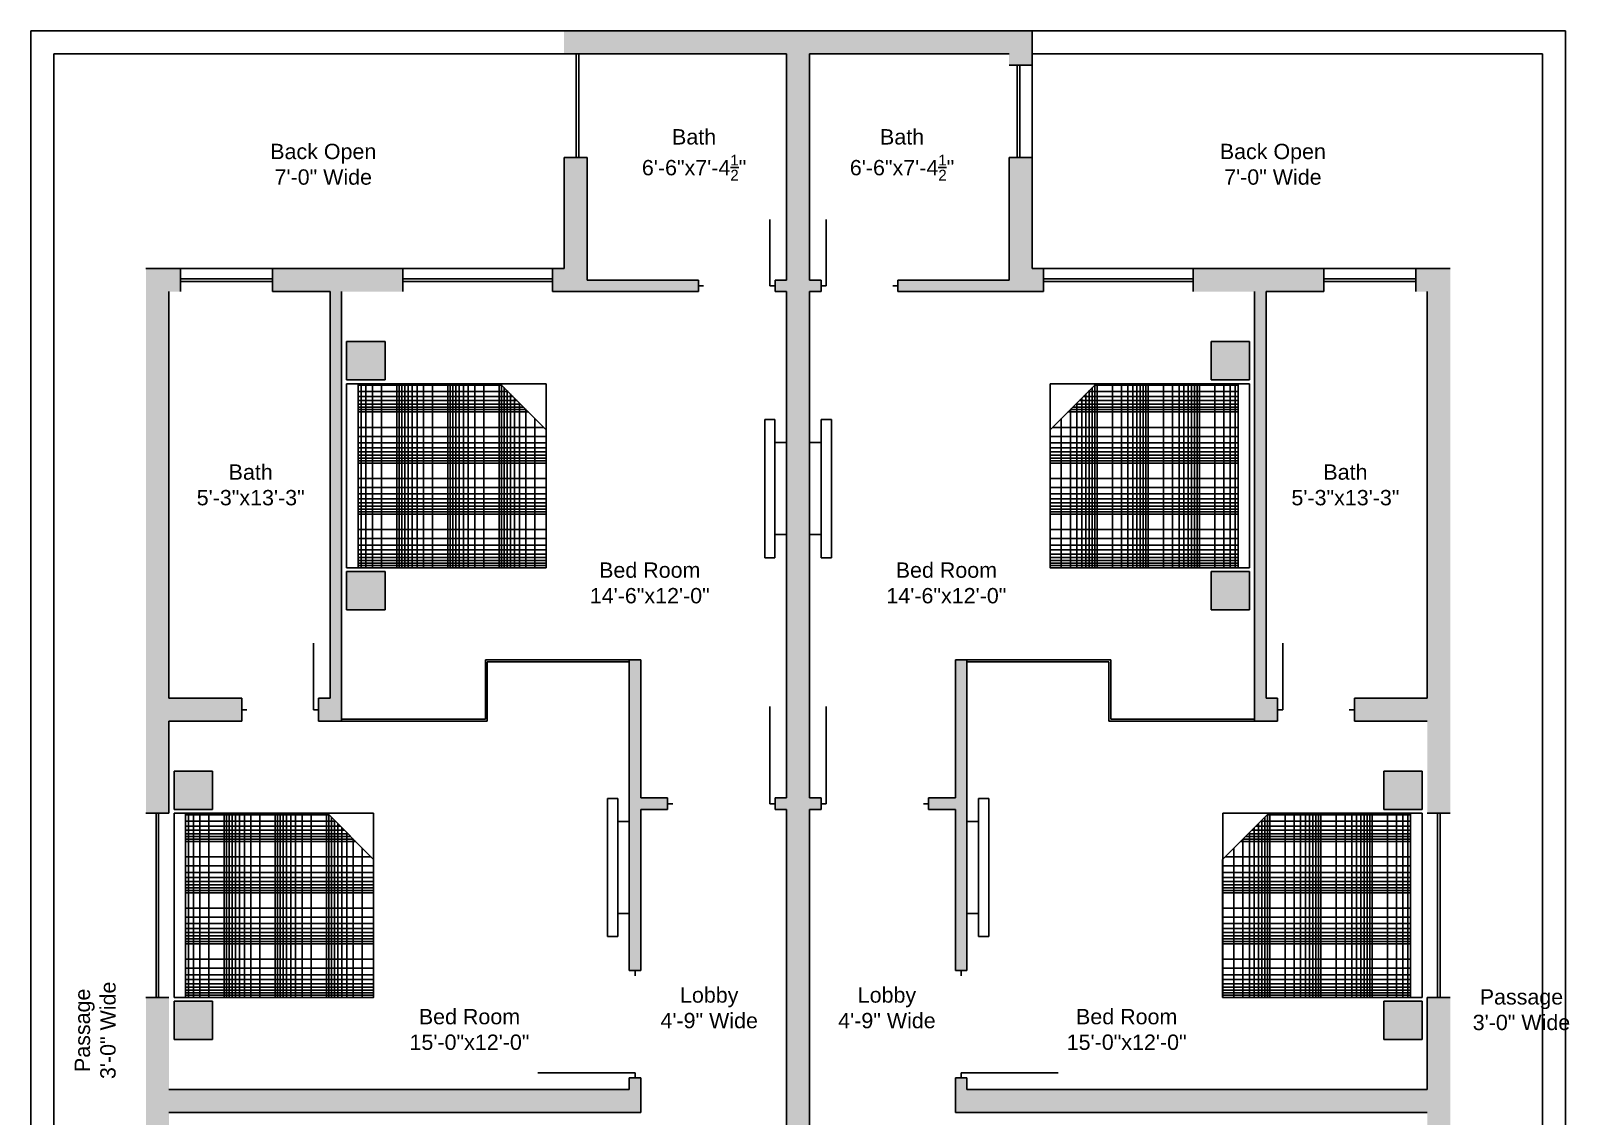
# Model space of a CAD drawing. Extents: x 11 to 612, y 7 to 1092.
# Drawn here: x 11 to 612, y 667 to 1092 of the extents above; entities that cross this region are included whole.
import ezdxf

# ---------------------------------------------------------------- set-up
doc = ezdxf.new("R2010")
doc.units = 0
doc.header["$MEASUREMENT"] = 0
doc.layers.get('0').update_dxf_attribs({"linetype": 'CONTINUOUS'})
for name, color, linetype in [('DOORS', 42, 'CONTINUOUS'), ('FURN', 144, 'CONTINUOUS'), ('FURNITURE', 44, 'CONTINUOUS'), ('LABELS', 61, 'CONTINUOUS'), ('LINE', 7, 'CONTINUOUS'), ('WALLS', 7, 'CONTINUOUS'), ('WINDOWS', 140, 'CONTINUOUS')]:
    doc.layers.add(name, color=color, linetype=linetype)
doc.styles.get("Standard").update_dxf_attribs({"font": 'arial.ttf'})

# ---------------------------------------------------------------- blocks, each defined once
blk = doc.blocks.new('FURN-G6')
at = {"layer": 'FURNITURE', "color": 7, "linetype": 'CONTINUOUS'}
for p, q in [((832.438348, 559.602644), (847.438348, 559.602644)), ((847.438348, 559.602644), (847.438348, 544.602644)), ((848.938348, 481.602644), (848.938348, 559.602644)), ((848.938348, 559.602644), (920.938348, 559.602644)), ((920.938348, 481.602644), (920.938348, 559.602644)), ((922.438348, 559.602644), (922.438348, 544.602644)), ((937.438348, 559.602644), (922.438348, 559.602644)), ((937.438348, 559.602644), (937.438348, 544.602644)), ((832.438348, 544.602644), (847.438348, 544.602644)), ((937.438348, 544.602644), (922.438348, 544.602644)), ((848.938348, 481.602644), (920.938348, 481.602644))]:
    blk.add_line(p, q, dxfattribs=at)
blk = doc.blocks.new('FURN-G5')
at = {"layer": 'FURNITURE', "color": 7, "linetype": 'CONTINUOUS'}
blk.add_line((832.438348, 559.602644), (832.438348, 544.602644), dxfattribs=at)
at = {"layer": 'FURNITURE'}
blk.add_blockref('FURN-G6', (0, 0), dxfattribs=at)
blk = doc.blocks.new('FURN-G7')
at = {"layer": 'FURNITURE', "color": 181, "linetype": 'CONTINUOUS'}
for p, q in [((920.938348, 553.980644), (848.938348, 553.980644)), ((849.541348, 555.102644), (849.541348, 498.999644)), ((852.040348, 555.102644), (852.040348, 496.500644)), ((853.978348, 555.102644), (853.978348, 494.562644)), ((855.562348, 555.102644), (855.562348, 492.978644)), ((856.903348, 555.102644), (856.903348, 491.637644)), ((858.061348, 555.102644), (858.061348, 490.479644)), ((859.084348, 555.102644), (859.084348, 489.456644)), ((859.999348, 555.102644), (859.999348, 488.541644)), ((866.020348, 555.102644), (866.020348, 482.520644)), ((869.542348, 481.605644), (869.542348, 555.102644)), ((872.041348, 481.605644), (872.041348, 555.102644)), ((873.979348, 481.605644), (873.979348, 555.102644)), ((875.563348, 481.605644), (875.563348, 555.102644)), ((876.904348, 481.605644), (876.904348, 555.102644)), ((878.062348, 481.605644), (878.062348, 555.102644)), ((879.085348, 481.605644), (879.085348, 555.102644)), ((880.000348, 481.605644), (880.000348, 555.102644)), ((886.021348, 481.605644), (886.021348, 555.102644)), ((889.540348, 555.102644), (889.540348, 481.605644)), ((892.039348, 555.102644), (892.039348, 481.605644)), ((893.977348, 555.102644), (893.977348, 481.605644)), ((895.561348, 555.102644), (895.561348, 481.605644)), ((896.902348, 555.102644), (896.902348, 481.605644)), ((898.060348, 555.102644), (898.060348, 481.605644)), ((899.083348, 555.102644), (899.083348, 481.605644)), ((899.998348, 555.102644), (899.998348, 481.605644)), ((906.019348, 555.102644), (906.019348, 481.605644)), ((909.541348, 481.605644), (909.541348, 555.102644)), ((912.040348, 481.605644), (912.040348, 555.102644)), ((913.978348, 481.605644), (913.978348, 555.102644)), ((915.562348, 481.605644), (915.562348, 555.102644)), ((916.903348, 481.605644), (916.903348, 555.102644)), ((918.061348, 481.605644), (918.061348, 555.102644)), ((919.084348, 481.605644), (919.084348, 555.102644)), ((919.999348, 481.605644), (919.999348, 555.102644)), ((920.938348, 552.042644), (848.938348, 552.042644)), ((920.938348, 549.543644), (848.938348, 549.543644)), ((920.938348, 546.021644), (848.938348, 546.021644)), ((920.938348, 540.000644), (848.938348, 540.000644)), ((920.938348, 539.085644), (848.938348, 539.085644)), ((920.938348, 538.062644), (848.938348, 538.062644)), ((920.938348, 536.901644), (848.938348, 536.901644)), ((920.938348, 535.563644), (848.938348, 535.563644)), ((848.938348, 533.979644), (920.938348, 533.979644)), ((848.938348, 532.041644), (920.938348, 532.041644)), ((848.938348, 529.542644), (920.938348, 529.542644)), ((848.938348, 526.020644), (920.938348, 526.020644)), ((848.938348, 519.999644), (920.938348, 519.999644)), ((848.938348, 519.084644), (920.938348, 519.084644)), ((848.938348, 518.061644), (920.938348, 518.061644)), ((848.938348, 516.900644), (920.938348, 516.900644)), ((848.938348, 515.562644), (920.938348, 515.562644)), ((920.938348, 513.981644), (848.938348, 513.981644)), ((920.938348, 512.043644), (848.938348, 512.043644)), ((920.938348, 509.544644), (848.938348, 509.544644)), ((920.938348, 506.022644), (848.938348, 506.022644)), ((920.938348, 500.001644), (848.938348, 500.001644)), ((920.938348, 499.086644), (849.454348, 499.086644)), ((920.938348, 498.063644), (850.477348, 498.063644)), ((920.938348, 496.902644), (851.638348, 496.902644)), ((920.938348, 495.564644), (852.976348, 495.564644)), ((854.560348, 493.980644), (920.938348, 493.980644)), ((856.498348, 492.042644), (920.938348, 492.042644)), ((858.997348, 489.543644), (920.938348, 489.543644)), ((862.519348, 486.021644), (920.938348, 486.021644))]:
    blk.add_line(p, q, dxfattribs=at)
blk = doc.blocks.new('A$C798D1D60')
at = {"layer": 'FURNITURE', "color": 7, "linetype": 'CONTINUOUS'}
for p, q in [((16.5, 73.5), (88.5, 73.5)), ((16.5, 18), (34.5, 0))]:
    blk.add_line(p, q, dxfattribs=at)
at = {"layer": 'FURNITURE', "color": 181, "linetype": 'CONTINUOUS'}
blk.add_lwpolyline([(88.5, 73.5), (16.5, 73.5), (16.5, 18), (34.5, 0), (88.5, 0)], close=True, dxfattribs=at)
at = {"layer": 'FURNITURE', "color": 42, "linetype": 'CONTINUOUS'}
for points in [[(15, 78), (0, 78), (15, 63), (0, 63)], [(105, 78), (90, 78), (105, 63), (90, 63)]]:
    blk.add_solid(points, dxfattribs=at)
at = {"layer": 'FURNITURE'}
for name in ['FURN-G5', 'FURN-G7']:
    blk.add_blockref(name, (-832.44, -481.6), dxfattribs=at)
blk = doc.blocks.new('DAS')
at = {"layer": 'FURN'}
for p, q in [((4.54, -45), (4.54, 9)), ((4.54, 9), (8.54, 9)), ((8.54, 9), (8.54, -45)), ((4.54, 0), (0, 0)), ((4.54, -36), (0.04, -36)), ((8.54, -45), (4.54, -45))]:
    blk.add_line(p, q, dxfattribs=at)

msp = doc.modelspace()

# ---------------------------------------------------------------- hatches: boundary and pattern name
at = {"layer": 'LINE'}
msp.add_hatch(color=6, dxfattribs=at).paths.add_polyline_path([(315.03, 989.58), (319.53, 989.58), (319.53, 994.08), (315.03, 994.08), (315.03, 1001.58), (315.03, 1082.58), (393.03, 1082.58), (393.03, 1078.08), (402.03, 1078.08), (402.03, 1091.58), (219.03, 1091.58), (219.03, 1082.58), (306.03, 1082.58), (306.03, 994.08), (301.53, 994.08), (301.53, 989.58), (306.03, 989.58), (306.03, 791.58), (301.53, 791.58), (301.53, 787.08), (306.03, 787.08), (306.03, 512.58), (253.53, 512.58), (253.53, 503.58), (306.03, 503.58), (306.03, 278.58), (262.53, 278.58), (262.53, 269.58), (306.03, 269.58), (306.03, 59.58), (315.03, 59.58), (315.03, 269.58), (358.53, 269.58), (358.53, 278.58), (315.03, 278.58), (315.03, 503.58), (367.53, 503.58), (367.53, 512.58), (315.03, 512.58), (315.03, 787.08), (319.53, 787.08), (319.53, 791.58), (315.03, 791.58)])
h = msp.add_hatch(color=6, dxfattribs=at)
h.paths.add_polyline_path([(402.03, 1042.08), (393.03, 1042.08), (393.03, 994.08), (349.53, 994.08), (349.53, 989.58), (406.53, 989.58), (406.53, 998.58), (402.03, 998.58)])
h.paths.add_polyline_path([(249.03, 845.58), (244.53, 845.58), (244.53, 724.08), (249.03, 724.08), (249.03, 787.08), (259.53, 787.08), (259.53, 791.58), (249.03, 791.58)], flags=17)
h.paths.add_polyline_path([(201.03, 269.58), (205.53, 269.58), (205.53, 278.58), (201.03, 278.58), (201.03, 355.08), (196.53, 355.08), (196.53, 245.58), (144.03, 245.58), (144.03, 236.58), (201.03, 236.58)])
h.paths.add_polyline_path([(64.53, 275.58), (55.53, 275.58), (55.53, 236.58), (82.53, 236.58), (82.53, 245.58), (64.53, 245.58)])
h.paths.add_polyline_path([(201.03, 439.08), (196.53, 439.08), (196.53, 410.58), (64.53, 410.58), (64.53, 451.08), (55.53, 451.08), (55.53, 371.58), (64.53, 371.58), (64.53, 401.58), (196.53, 401.58), (196.53, 397.08), (201.03, 397.08)])
h.paths.add_polyline_path([(205.53, 512.58), (64.53, 512.58), (64.53, 542.58), (55.53, 542.58), (55.53, 499.08), (64.53, 499.08), (64.53, 503.58), (196.53, 503.58), (196.53, 481.08), (201.03, 481.08), (201.03, 503.58), (205.53, 503.58)])
h.paths.add_polyline_path([(64.53, 713.58), (55.53, 713.58), (55.53, 638.58), (64.53, 638.58), (64.53, 668.58), (249.03, 668.58), (249.03, 682.08), (244.53, 682.08), (244.53, 677.58), (64.53, 677.58)])
h.paths.add_polyline_path([(69.03, 998.58), (55.53, 998.58), (55.53, 785.58), (64.53, 785.58), (64.53, 821.58), (93.03, 821.58), (93.03, 830.58), (64.53, 830.58), (64.53, 989.58), (69.03, 989.58)])
h.paths.add_polyline_path([(156.03, 998.58), (105.03, 998.58), (105.03, 989.58), (127.53, 989.58), (127.53, 830.58), (123.03, 830.58), (123.03, 821.58), (132.03, 821.58), (132.03, 989.58), (156.03, 989.58)])
h.paths.add_polyline_path([(228.03, 1042.08), (219.03, 1042.08), (219.03, 998.58), (214.53, 998.58), (214.53, 989.58), (271.53, 989.58), (271.53, 994.08), (228.03, 994.08)])
h.paths.add_polyline_path([(516.03, 998.58), (465.03, 998.58), (465.03, 989.58), (489.03, 989.58), (489.03, 821.58), (498.03, 821.58), (498.03, 830.58), (493.53, 830.58), (493.53, 989.58), (516.03, 989.58)])
h.paths.add_polyline_path([(376.53, 845.58), (372.03, 845.58), (372.03, 791.58), (361.53, 791.58), (361.53, 787.08), (372.03, 787.08), (372.03, 724.08), (376.53, 724.08)], flags=17)
h.paths.add_polyline_path([(565.53, 713.58), (556.53, 713.58), (556.53, 677.58), (376.53, 677.58), (376.53, 682.08), (372.03, 682.08), (372.03, 668.58), (556.53, 668.58), (556.53, 638.58), (565.53, 638.58)])
h.paths.add_polyline_path([(565.53, 998.58), (552.03, 998.58), (552.03, 989.58), (556.53, 989.58), (556.53, 830.58), (528.03, 830.58), (528.03, 821.58), (556.53, 821.58), (556.53, 785.58), (565.53, 785.58)])
h.paths.add_polyline_path([(565.53, 542.58), (556.53, 542.58), (556.53, 512.58), (415.53, 512.58), (415.53, 503.58), (420.03, 503.58), (420.03, 481.08), (424.53, 481.08), (424.53, 503.58), (556.53, 503.58), (556.53, 499.08), (565.53, 499.08)])
h.paths.add_polyline_path([(565.53, 451.08), (556.53, 451.08), (556.53, 410.58), (424.53, 410.58), (424.53, 439.08), (420.03, 439.08), (420.03, 397.08), (424.53, 397.08), (424.53, 401.58), (556.53, 401.58), (556.53, 371.58), (565.53, 371.58)])
h.paths.add_polyline_path([(565.53, 275.58), (556.53, 275.58), (556.53, 245.58), (538.53, 245.58), (538.53, 236.58), (565.53, 236.58)])
h.paths.add_polyline_path([(477.03, 245.58), (424.53, 245.58), (424.53, 355.08), (420.03, 355.08), (420.03, 278.58), (415.53, 278.58), (415.53, 269.58), (420.03, 269.58), (420.03, 236.58), (477.03, 236.58)])
h.paths.add_polyline_path([(186.03, 86.58, 1), (174.03, 86.58, 1)])
h.paths.add_polyline_path([(447.03, 86.58, 1), (435.03, 86.58, 1)])

# ---------------------------------------------------------------- linework, layer by layer
at = {"layer": 'DOORS'}
for p, q in [((299.53, 1017.81), (299.53, 991.81)), ((321.53, 991.81), (321.53, 1017.81)), ((121.03, 826.08), (121.03, 852.08)), ((500.03, 826.08), (500.03, 852.08)), ((299.53, 789.33), (299.53, 827.33)), ((321.53, 789.33), (321.53, 827.33)), ((246.78, 684.08), (208.78, 684.08)), ((374.28, 684.08), (412.28, 684.08))]:
    msp.add_line(p, q, dxfattribs=at)
at = {"layer": 'LINE'}
for p, q in [((219.03, 1091.58), (402.03, 1091.58)), ((219.03, 1082.58), (306.03, 1082.58)), ((306.03, 1082.58), (306.03, 994.08)), ((315.03, 1082.58), (393.03, 1082.58)), ((315.03, 1082.58), (315.03, 994.08)), ((393.03, 1078.08), (402.03, 1078.08)), ((228.03, 1042.08), (219.03, 1042.08)), ((393.03, 1042.08), (402.03, 1042.08)), ((69.03, 998.58), (69.03, 989.58)), ((105.03, 998.58), (105.03, 989.58)), ((516.03, 998.58), (516.03, 989.58)), ((552.03, 998.58), (552.03, 989.58)), ((301.53, 989.58), (301.53, 994.08)), ((64.53, 989.58), (64.53, 830.58)), ((271.53, 991.83), (273.53, 991.83)), ((299.53, 991.81), (301.53, 991.81)), ((306.03, 989.58), (306.03, 974.04)), ((315.03, 989.58), (315.03, 974.04)), ((319.53, 991.83), (321.53, 991.81)), ((349.53, 991.83), (347.53, 991.83)), ((556.53, 989.58), (556.53, 830.58)), ((188.28, 822.33), (188.28, 845.58)), ((189.03, 821.58), (189.03, 844.83)), ((432.03, 821.58), (432.03, 844.83)), ((432.78, 822.33), (432.78, 845.58)), ((93.03, 826.08), (95.03, 826.08)), ((123.03, 826.08), (121.03, 826.08)), ((498.03, 826.08), (500.03, 826.08)), ((528.03, 826.08), (526.03, 826.08)), ((64.53, 821.58), (64.53, 785.58)), ((301.53, 789.33), (299.53, 789.33)), ((301.53, 791.58), (301.53, 787.08)), ((64.53, 785.58), (55.53, 785.58)), ((556.53, 785.58), (565.53, 785.58)), ((64.53, 713.58), (55.53, 713.58)), ((556.53, 713.58), (556.53, 677.58)), ((556.53, 713.58), (565.53, 713.58))]:
    msp.add_line(p, q, dxfattribs=at)
at = {"layer": 'WALLS', "color": 8}
for p, q in [((10.53, 1091.58), (10.53, 11.58)), ((10.53, 1091.58), (219.03, 1091.58)), ((402.03, 1091.58), (610.53, 1091.58)), ((610.53, 1091.58), (610.53, 11.58)), ((19.53, 1082.58), (19.53, 20.58)), ((19.53, 1082.58), (219.03, 1082.58)), ((402.03, 1082.58), (601.53, 1082.58)), ((601.53, 1082.58), (601.53, 20.58))]:
    msp.add_line(p, q, dxfattribs=at)
at = {"layer": 'WALLS'}
for p, q in [((402.03, 1091.58), (402.03, 998.58)), ((219.03, 1042.08), (219.03, 998.58)), ((393.03, 1042.08), (393.03, 994.08)), ((306.03, 1010.58), (306.03, 994.08)), ((219.03, 998.58), (55.53, 998.58)), ((156.03, 998.58), (156.03, 989.58)), ((214.53, 998.58), (214.53, 989.58)), ((315.03, 994.08), (315.03, 1001.58)), ((402.03, 998.58), (565.53, 998.58)), ((406.53, 998.58), (406.53, 989.58)), ((465.03, 998.58), (465.03, 989.58)), ((271.53, 994.08), (228.03, 994.08)), ((271.53, 989.58), (271.53, 994.08)), ((301.53, 994.08), (306.03, 994.08)), ((315.03, 994.08), (319.53, 994.08)), ((319.53, 989.58), (319.53, 994.08)), ((349.53, 989.58), (349.53, 994.08)), ((349.53, 994.08), (393.03, 994.08)), ((127.53, 989.58), (105.03, 989.58)), ((127.53, 989.58), (127.53, 830.58)), ((132.03, 989.58), (132.03, 821.58)), ((271.53, 989.58), (214.53, 989.58)), ((301.53, 989.58), (306.03, 989.58)), ((306.03, 989.58), (306.03, 791.58)), ((315.03, 791.58), (315.03, 989.58)), ((315.03, 989.58), (319.53, 989.58)), ((315.03, 989.58), (315.03, 791.58)), ((349.53, 989.58), (406.53, 989.58)), ((489.03, 989.58), (489.03, 821.58)), ((493.53, 989.58), (516.03, 989.58)), ((493.53, 989.58), (493.53, 830.58)), ((188.28, 845.58), (244.53, 845.58)), ((189.03, 844.83), (244.53, 844.83)), ((244.53, 724.08), (244.53, 845.58)), ((244.53, 845.58), (249.03, 845.58)), ((249.03, 791.58), (249.03, 845.58)), ((372.03, 791.58), (372.03, 845.58)), ((376.53, 845.58), (372.03, 845.58)), ((376.53, 724.08), (376.53, 845.58)), ((432.78, 845.58), (376.53, 845.58)), ((432.03, 844.83), (376.53, 844.83)), ((64.53, 830.58), (93.03, 830.58)), ((93.03, 830.58), (93.03, 821.58)), ((123.03, 830.58), (123.03, 821.58)), ((123.03, 830.58), (127.53, 830.58)), ((498.03, 830.58), (493.53, 830.58)), ((498.03, 830.58), (498.03, 821.58)), ((528.03, 830.58), (528.03, 821.58)), ((556.53, 830.58), (528.03, 830.58)), ((64.53, 821.58), (93.03, 821.58)), ((123.03, 821.58), (132.03, 821.58)), ((132.03, 822.33), (188.28, 822.33)), ((132.03, 821.58), (189.03, 821.58)), ((489.03, 821.58), (432.03, 821.58)), ((489.03, 822.33), (432.78, 822.33)), ((498.03, 821.58), (489.03, 821.58)), ((556.53, 821.58), (528.03, 821.58)), ((249.03, 791.58), (259.53, 791.58)), ((259.53, 791.58), (259.53, 787.08)), ((259.53, 789.33), (261.53, 789.33)), ((306.03, 791.58), (301.53, 791.58)), ((319.53, 791.58), (315.03, 791.58)), ((319.53, 791.58), (319.53, 787.08)), ((319.53, 789.33), (321.53, 789.33)), ((361.53, 789.33), (359.53, 789.33)), ((361.53, 791.58), (361.53, 787.08)), ((372.03, 791.58), (361.53, 791.58)), ((249.03, 724.08), (249.03, 787.08)), ((249.03, 787.08), (259.53, 787.08)), ((306.03, 787.08), (301.53, 787.08)), ((306.03, 787.08), (306.03, 512.58)), ((315.03, 787.08), (315.03, 512.58)), ((319.53, 787.08), (315.03, 787.08)), ((372.03, 787.08), (361.53, 787.08)), ((372.03, 724.08), (372.03, 787.08)), ((244.53, 724.08), (249.03, 724.08)), ((246.78, 724.08), (246.78, 722.08)), ((376.53, 724.08), (372.03, 724.08)), ((374.28, 724.08), (374.28, 722.08)), ((244.53, 677.58), (244.53, 682.08)), ((244.53, 682.08), (249.03, 682.08)), ((246.78, 682.08), (246.78, 684.08)), ((249.03, 668.58), (249.03, 682.08)), ((372.03, 668.58), (372.03, 682.08)), ((376.53, 682.08), (372.03, 682.08)), ((374.28, 682.08), (374.28, 684.08)), ((376.53, 677.58), (376.53, 682.08)), ((64.53, 677.58), (244.53, 677.58)), ((556.53, 677.58), (376.53, 677.58)), ((64.53, 668.58), (249.03, 668.58)), ((556.53, 668.58), (372.03, 668.58))]:
    msp.add_line(p, q, dxfattribs=at)
at = {"layer": 'WINDOWS'}
for p, q in [((223.82, 1082.58), (223.82, 1042.08)), ((224.82, 1082.58), (224.82, 1042.08)), ((396.23, 1078.08), (396.23, 1042.08)), ((397.23, 1078.08), (397.23, 1042.08)), ((228.03, 1042.08), (228.03, 994.08)), ((105.03, 994.58), (69.03, 994.58)), ((105.03, 993.58), (69.03, 993.58)), ((214.53, 994.58), (156.03, 994.58)), ((214.53, 993.58), (156.03, 993.58)), ((406.53, 994.58), (465.03, 994.58)), ((406.53, 993.58), (465.03, 993.58)), ((516.03, 994.58), (552.03, 994.58)), ((516.03, 993.58), (552.03, 993.58)), ((59.53, 785.58), (59.53, 713.58)), ((60.53, 785.58), (60.53, 713.58)), ((560.53, 785.58), (560.53, 713.58)), ((561.53, 785.58), (561.53, 713.58))]:
    msp.add_line(p, q, dxfattribs=at)

# ---------------------------------------------------------------- block references
at = {"layer": 'LINE', "xscale": -1}
for name, p, rotation in [('A$C798D1D60', (212.03, 970.08), 90), ('DAS', (315.03, 894.54), 180), ('A$C798D1D60', (144.53, 802.08), 90), ('DAS', (376.53, 746.35), 180)]:
    msp.add_blockref(name, p, dxfattribs=dict(at, rotation=rotation))
at = {"layer": 'LINE'}
for name, p, rotation in [('A$C798D1D60', (409.03, 970.08), 270), ('DAS', (306.03, 894.54), 180), ('A$C798D1D60', (476.53, 802.08), 270), ('DAS', (244.53, 746.35), 180)]:
    msp.add_blockref(name, p, dxfattribs=dict(at, rotation=rotation))

# ---------------------------------------------------------------- texts
at = {"insert": (27.7, 700.72), "char_height": 6, "width": 63.8122, "attachment_point": 2, "rotation": 90}
msp.add_mtext('Passage\\P3\'-0" Wide', dxfattribs=at)
at = {"layer": 'LABELS', "char_height": 6, "width": 63.8122, "attachment_point": 8}
for s, insert in [('\\A1;Bath\\P6\'-6"x7\'-4{\\H0.7x;\\S1/2;}"', (269.87, 1033.02)), ('\\A1;Bath\\P6\'-6"x7\'-4{\\H0.7x;\\S1/2;}"', (351.18, 1033.02)), ('Back Open\\P7\'-0" Wide', (124.89, 1031.3)), ('Back Open\\P7\'-0" Wide', (496.16, 1031.3)), ('Bath\\P5\'-3"x13\'-3"', (96.52, 905.93)), ('Bath\\P5\'-3"x13\'-3"', (524.53, 905.93)), ('Bed Room\\P14\'-6"x12\'-0"', (252.54, 867.6)), ('Bed Room\\P14\'-6"x12\'-0"', (368.51, 867.6)), ('Lobby\\P4\'-9" Wide', (275.78, 701.45)), ('Lobby\\P4\'-9" Wide', (345.27, 701.45)), ('Passage\\P3\'-0" Wide', (593.35, 700.72)), ('Bed Room\\P15\'-0{\\H1x;"x12\'-0"}', (182.05, 692.99)), ('Bed Room\\P15\'-0{\\H1x;"x12\'-0"}', (439, 692.99))]:
    msp.add_mtext(s, dxfattribs=dict(at, insert=insert))

doc.saveas('drawing.dxf')
